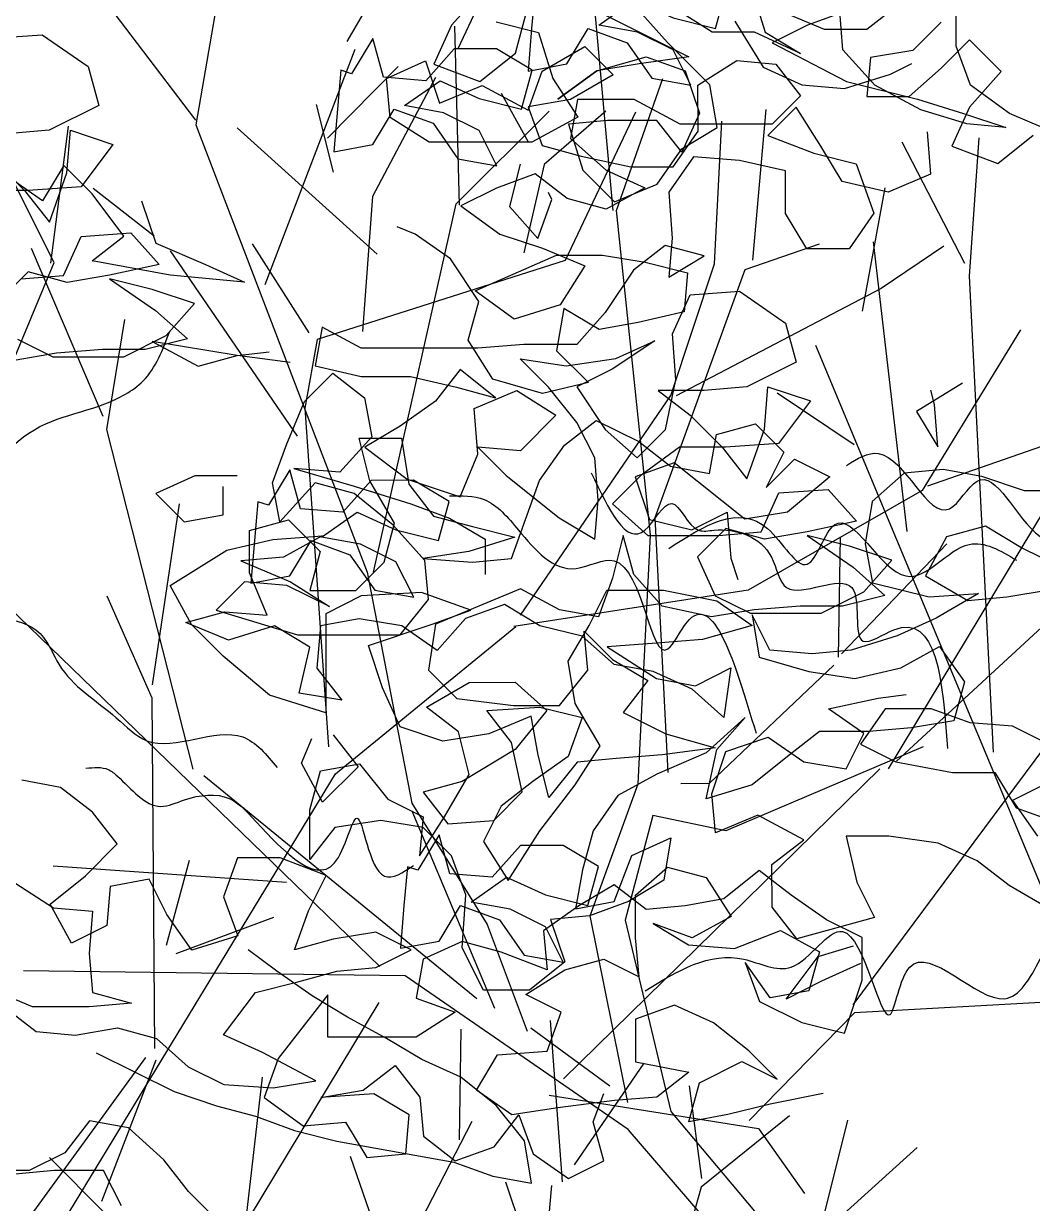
# Model space of a CAD drawing. Header units: metres. Extents: x 37 to 217, y 53 to 242.
# Drawn here: x 45.982 to 48.088, y 64.579 to 67.041 of the extents above; entities that cross this region are included whole.
import ezdxf

# ---------------------------------------------------------------- set-up
doc = ezdxf.new("R2010")
doc.units = ezdxf.units.M
doc.layers.add('DGPRO_Arboles existentes', color=7, linetype='Continuous')

# ---------------------------------------------------------------- blocks, each defined once
blk = doc.blocks.new('Celtis tala VISTA 250 gris')
at = {"color": 252}
for p, q in [((2387.7557, 1081.1001), (2387.9254, 1081.3924)), ((2387.7557, 1081.1001), (2387.9254, 1081.3924)), ((2387.9873, 1081.0853), (2388.0849, 1081.2945)), ((2387.9873, 1081.0853), (2388.0849, 1081.2945)), ((2388.3108, 1080.7471), (2388.2637, 1081.2694)), ((2388.3108, 1080.7471), (2388.2637, 1081.2694)), ((2387.4394, 1080.9355), (2387.2222, 1081.2216)), ((2387.4394, 1080.9355), (2387.2222, 1081.2216)), ((2387.4901, 1081.2171), (2387.4395, 1080.9256)), ((2387.4901, 1081.2171), (2387.4395, 1080.9256)), ((2387.9898, 1080.7579), (2387.9803, 1081.1316)), ((2387.9898, 1080.7579), (2387.9803, 1081.1316)), ((2387.5843, 1080.5927), (2387.7723, 1081.0837)), ((2387.5843, 1080.5927), (2387.7723, 1081.0837)), ((2387.7142, 1080.898), (2387.8619, 1081.048)), ((2387.7142, 1080.898), (2387.8619, 1081.048)), ((2388.3174, 1080.7472), (2388.4145, 1081.0225)), ((2388.3174, 1080.7472), (2388.4145, 1081.0225)), ((2387.9832, 1080.7611), (2388.1769, 1080.9545)), ((2387.9832, 1080.7611), (2388.1769, 1080.9545)), ((2388.6026, 1080.6435), (2388.63, 1080.958)), ((2388.6026, 1080.6435), (2388.63, 1080.958)), ((2393.5098, 1080.9503), (2393.3782, 1080.702)), ((2393.5098, 1080.9503), (2393.3782, 1080.702)), ((2387.4395, 1080.9256), (2387.7973, 1079.9923)), ((2387.4395, 1080.9256), (2387.7973, 1079.9923)), ((2393.7043, 1080.8153), (2393.6479, 1080.917)), ((2393.7043, 1080.8153), (2393.6479, 1080.917)), ((2389.0447, 1080.6368), (2388.9142, 1080.8896)), ((2389.0447, 1080.6368), (2388.9142, 1080.8896)), ((2389.0547, 1080.6097), (2389.0748, 1080.8987)), ((2389.0547, 1080.6097), (2389.0748, 1080.8987)), ((2393.297, 1080.7531), (2393.2613, 1080.8942)), ((2393.297, 1080.7531), (2393.2613, 1080.8942)), ((2393.8654, 1080.88), (2393.7366, 1080.7689)), ((2393.8654, 1080.88), (2393.7366, 1080.7689)), ((2393.9272, 1080.8785), (2393.7805, 1080.5685)), ((2393.9272, 1080.8785), (2393.7805, 1080.5685)), ((2392.7071, 1080.5629), (2392.744, 1080.8486)), ((2392.7071, 1080.5629), (2392.744, 1080.8486)), ((2393.3882, 1080.5817), (2393.0962, 1080.8456)), ((2393.3882, 1080.5817), (2393.0962, 1080.8456)), ((2394.0923, 1080.5619), (2394.1076, 1080.8591)), ((2394.0923, 1080.5619), (2394.1076, 1080.8591)), ((2392.7136, 1080.5645), (2392.5966, 1080.7976)), ((2392.7136, 1080.5645), (2392.5966, 1080.7976)), ((2393.7366, 1080.7689), (2393.6946, 1080.5842)), ((2393.7366, 1080.7689), (2393.6946, 1080.5842)), ((2387.8105, 1079.9924), (2387.9832, 1080.7611)), ((2387.8105, 1079.9924), (2387.9832, 1080.7611)), ((2388.3888, 1080.0697), (2388.3174, 1080.7472)), ((2388.3888, 1080.0697), (2388.3174, 1080.7472)), ((2392.9224, 1080.6191), (2392.7956, 1080.7185)), ((2392.9224, 1080.6191), (2392.7956, 1080.7185)), ((2394.4483, 1080.7204), (2394.4009, 1080.4628)), ((2394.4483, 1080.7204), (2394.4009, 1080.4628)), ((2393.3782, 1080.702), (2393.3573, 1080.4204)), ((2393.3782, 1080.702), (2393.3573, 1080.4204)), ((2387.2464, 1080.3168), (2387.0964, 1080.6679)), ((2387.2464, 1080.3168), (2387.0964, 1080.6679)), ((2388.5863, 1080.6236), (2388.7413, 1080.6777)), ((2388.5863, 1080.6236), (2388.7413, 1080.6777)), ((2388.9243, 1080.077), (2388.854, 1080.682)), ((2388.9243, 1080.077), (2388.854, 1080.682)), ((2388.3984, 1080.1061), (2388.5863, 1080.6236)), ((2388.3984, 1080.1061), (2388.5863, 1080.6236)), ((2389.1049, 1079.6166), (2389.0547, 1080.6097)), ((2389.1049, 1079.6166), (2389.0547, 1080.6097)), ((2393.2463, 1080.4176), (2393.1281, 1080.6031)), ((2393.2463, 1080.4176), (2393.1281, 1080.6031)), ((2394.5714, 1080.5981), (2394.4401, 1080.5102)), ((2394.5714, 1080.5981), (2394.4401, 1080.5102)), ((2392.5758, 1080.2328), (2392.7136, 1080.5645)), ((2392.5758, 1080.2328), (2392.7136, 1080.5645)), ((2393.2216, 1080.2018), (2392.9566, 1080.5885)), ((2393.2216, 1080.2018), (2392.9566, 1080.5885)), ((2393.7805, 1080.5685), (2393.2627, 1080.4033)), ((2393.7805, 1080.5685), (2393.2627, 1080.4033)), ((2394.0014, 1080.2869), (2394.0923, 1080.5619)), ((2394.0014, 1080.2869), (2394.0923, 1080.5619)), ((2387.2539, 1080.2898), (2387.2914, 1080.5193)), ((2387.2539, 1080.2898), (2387.2914, 1080.5193)), ((2394.4401, 1080.5102), (2394.0123, 1080.286)), ((2394.4401, 1080.5102), (2394.0123, 1080.286)), ((2389.426, 1078.804), (2388.7336, 1080.4653)), ((2389.426, 1078.804), (2388.7336, 1080.4653)), ((2394.7315, 1080.4237), (2394.5263, 1080.0885)), ((2394.7315, 1080.4237), (2394.5263, 1080.0885)), ((2393.2627, 1080.4033), (2393.2375, 1080.2604)), ((2393.2627, 1080.4033), (2393.2375, 1080.2604)), ((2388.8139, 1080.2576), (2388.6533, 1080.366)), ((2388.8139, 1080.2576), (2388.6533, 1080.366)), ((2394.9308, 1080.2967), (2394.455, 1079.5075)), ((2394.9308, 1080.2967), (2394.455, 1079.5075)), ((2387.4338, 1079.5807), (2387.2539, 1080.2898)), ((2387.4338, 1079.5807), (2387.2539, 1080.2898)), ((2393.6873, 1079.8279), (2394.0014, 1080.2869)), ((2393.6873, 1079.8279), (2394.0014, 1080.2869)), ((2393.2375, 1080.2604), (2393.2869, 1079.553)), ((2393.2375, 1080.2604), (2393.2869, 1079.553)), ((2394.5375, 1080.0982), (2394.7916, 1080.1864)), ((2394.5375, 1080.0982), (2394.7916, 1080.1864)), ((2388.4257, 1079.5738), (2388.3984, 1080.1061)), ((2388.4257, 1079.5738), (2388.3984, 1080.1061)), ((2394.5263, 1080.0885), (2394.1627, 1079.8805)), ((2394.5263, 1080.0885), (2394.1627, 1079.8805)), ((2388.363, 1079.5502), (2388.3888, 1080.0697)), ((2388.363, 1079.5502), (2388.3888, 1080.0697)), ((2388.7811, 1079.8147), (2388.7857, 1080.0661)), ((2388.7811, 1079.8147), (2388.7857, 1080.0661)), ((2388.7876, 1079.8214), (2389.0075, 1080.0513)), ((2388.7876, 1079.8214), (2389.0075, 1080.0513)), ((2392.919, 1079.6829), (2392.9753, 1080.0606)), ((2392.919, 1079.6829), (2392.9753, 1080.0606)), ((2387.8238, 1079.1688), (2386.9239, 1080.0399)), ((2387.8238, 1079.1688), (2386.9239, 1080.0399)), ((2387.7973, 1079.9923), (2387.8903, 1079.5101)), ((2387.7973, 1079.9923), (2387.8903, 1079.5101)), ((2394.1627, 1079.8805), (2393.6736, 1079.8044)), ((2394.1627, 1079.8805), (2393.6736, 1079.8044)), ((2392.9186, 1079.6549), (2392.8242, 1079.8676)), ((2392.9186, 1079.6549), (2392.8242, 1079.8676)), ((2394.8119, 1079.8367), (2394.4722, 1079.5236)), ((2394.8119, 1079.8367), (2394.4722, 1079.5236)), ((2393.301, 1079.4966), (2393.6779, 1079.8045)), ((2393.301, 1079.4966), (2393.6779, 1079.8045)), ((2388.5119, 1079.5513), (2388.7713, 1079.7981)), ((2388.5119, 1079.5513), (2388.7713, 1079.7981)), ((2392.9237, 1078.9234), (2392.9186, 1079.6549)), ((2392.9237, 1078.9234), (2392.9186, 1079.6549)), ((2388.9578, 1079.6275), (2388.5457, 1079.4524)), ((2388.9578, 1079.6275), (2388.5457, 1079.4524)), ((2394.3819, 1079.0148), (2394.8046, 1079.5824)), ((2394.3819, 1079.0148), (2394.8046, 1079.5824)), ((2388.0263, 1079.1013), (2387.4563, 1079.5672)), ((2388.0263, 1079.1013), (2387.4563, 1079.5672)), ((2388.2626, 1079.2749), (2388.363, 1079.5502)), ((2388.2626, 1079.2749), (2388.363, 1079.5502)), ((2388.4523, 1079.5509), (2388.5119, 1079.5513)), ((2388.4523, 1079.5509), (2388.5119, 1079.5513)), ((2387.8903, 1079.5101), (2388.0478, 1079.2567)), ((2387.8903, 1079.5101), (2388.0478, 1079.2567)), ((2393.7774, 1078.8604), (2394.4376, 1079.5076)), ((2393.7774, 1078.8604), (2394.4376, 1079.5076)), ((2388.0638, 1079.081), (2387.8913, 1079.493)), ((2388.0638, 1079.081), (2387.8913, 1079.493)), ((2388.3933, 1079.4843), (2388.3355, 1079.2655)), ((2388.3933, 1079.4843), (2388.3355, 1079.2655)), ((2388.5457, 1079.4524), (2388.3933, 1079.4843)), ((2388.5457, 1079.4524), (2388.3933, 1079.4843)), ((2392.6506, 1078.4263), (2393.301, 1079.4966)), ((2392.6506, 1078.4263), (2393.301, 1079.4966)), ((2387.6288, 1079.3444), (2387.1414, 1079.3782)), ((2387.6288, 1079.3444), (2387.1414, 1079.3782)), ((2392.9484, 1079.1389), (2392.9966, 1079.317)), ((2392.9484, 1079.1389), (2392.9966, 1079.317)), ((2388.3417, 1078.8852), (2388.2626, 1079.2749)), ((2388.3417, 1078.8852), (2388.2626, 1079.2749)), ((2388.3355, 1079.2655), (2388.4312, 1078.866)), ((2388.3355, 1079.2655), (2388.4312, 1078.866)), ((2388.0478, 1079.2567), (2388.1313, 1079.0338)), ((2388.0478, 1079.2567), (2388.1313, 1079.0338)), ((2392.9685, 1079.1218), (2393.1726, 1079.1975)), ((2392.9685, 1079.1218), (2393.1726, 1079.1975)), ((2387.8766, 1079.1495), (2387.0794, 1079.1599)), ((2387.8766, 1079.1495), (2387.0794, 1079.1599)), ((2388.3422, 1078.8289), (2387.8766, 1079.1495)), ((2388.3422, 1078.8289), (2387.8766, 1079.1495)), ((2388.3038, 1078.919), (2388.1388, 1079.0405)), ((2388.3038, 1078.919), (2388.1388, 1079.0405)), ((2393.1214, 1078.5705), (2393.3921, 1079.0195)), ((2393.1214, 1078.5705), (2393.3921, 1079.0195)), ((2394.8585, 1079.0243), (2394.3847, 1078.9982)), ((2394.8585, 1079.0243), (2394.3847, 1078.9982)), ((2394.3847, 1078.9982), (2394.1645, 1078.7731)), ((2394.3847, 1078.9982), (2394.1645, 1078.7731)), ((2393.5602, 1078.7331), (2393.5638, 1078.9639)), ((2393.5602, 1078.7331), (2393.5638, 1078.9639)), ((2393.7749, 1078.645), (2393.7502, 1078.9822)), ((2393.7749, 1078.645), (2393.7502, 1078.9822)), ((2392.4718, 1078.3097), (2392.9054, 1078.9047)), ((2392.4718, 1078.3097), (2392.9054, 1078.9047)), ((2392.8136, 1078.605), (2392.9265, 1078.8997)), ((2392.8136, 1078.605), (2392.9265, 1078.8997)), ((2393.7999, 1078.6806), (2393.9457, 1078.8926)), ((2393.7999, 1078.6806), (2393.9457, 1078.8926)), ((2388.4312, 1078.866), (2388.8184, 1078.4059)), ((2388.4312, 1078.866), (2388.8184, 1078.4059)), ((2393.1154, 1078.5734), (2393.1485, 1078.8634)), ((2393.1154, 1078.5734), (2393.1485, 1078.8634)), ((2394.0663, 1078.6519), (2394.0405, 1078.8456)), ((2394.0663, 1078.6519), (2394.0405, 1078.8456)), ((2388.7527, 1078.3525), (2388.3422, 1078.8289)), ((2388.7527, 1078.3525), (2388.3422, 1078.8289)), ((2393.747, 1078.826), (2394.1845, 1078.7567)), ((2393.747, 1078.826), (2394.1845, 1078.7567)), ((2393.4146, 1078.4397), (2393.5867, 1078.7716)), ((2393.4146, 1078.4397), (2393.5867, 1078.7716)), ((2394.2493, 1078.7826), (2394.0649, 1078.6341)), ((2394.2493, 1078.7826), (2394.0649, 1078.6341)), ((2394.3078, 1078.521), (2394.3706, 1078.7741)), ((2394.3078, 1078.521), (2394.3706, 1078.7741)), ((2394.1845, 1078.7567), (2394.2804, 1078.6206)), ((2394.1845, 1078.7567), (2394.2804, 1078.6206)), ((2392.8196, 1078.5798), (2392.7038, 1078.6963)), ((2392.8196, 1078.5798), (2392.7038, 1078.6963)), ((2393.422, 1078.4398), (2393.3325, 1078.6983)), ((2393.422, 1078.4398), (2393.3325, 1078.6983)), ((2394.3019, 1078.5239), (2394.5158, 1078.7169)), ((2394.3019, 1078.5239), (2394.5158, 1078.7169)), ((2393.7238, 1078.4452), (2393.6566, 1078.6447)), ((2393.7238, 1078.4452), (2393.6566, 1078.6447)), ((2393.7071, 1078.1138), (2393.7528, 1078.6376)), ((2393.7071, 1078.1138), (2393.7528, 1078.6376)), ((2394.0649, 1078.6341), (2393.9829, 1078.3499)), ((2394.0649, 1078.6341), (2393.9829, 1078.3499))]:
    blk.add_line(p, q, dxfattribs=at)
for points in [[(2388.6629, 1081.1622), (2388.7516, 1081.1253), (2388.8402, 1081.1254), (2388.9067, 1081.1772)], [(2388.9953, 1081.1403), (2388.9363, 1081.0811), (2388.8477, 1081.0663), (2388.8403, 1080.985), (2388.929, 1080.9851), (2388.9954, 1081.0443), (2389.0545, 1081.1034), (2389.121, 1081.037), (2389.0546, 1080.963), (2389.0177, 1080.8817), (2389.1138, 1080.8449), (2389.1876, 1080.9041)], [(2388.6629, 1081.1622), (2388.7516, 1081.1253), (2388.8402, 1081.1254), (2388.9067, 1081.1772)], [(2388.9953, 1081.1403), (2388.9363, 1081.0811), (2388.8477, 1081.0663), (2388.8403, 1080.985), (2388.929, 1080.9851), (2388.9954, 1081.0443), (2389.0545, 1081.1034), (2389.121, 1081.037), (2389.0546, 1080.963), (2389.0177, 1080.8817), (2389.1138, 1080.8449), (2389.1876, 1080.9041)], [(2388.0399, 1081.2082), (2387.9735, 1081.1342), (2387.9367, 1081.0529), (2388.0327, 1081.0161), (2388.1066, 1081.0752), (2388.1286, 1081.1565)], [(2388.2764, 1081.164), (2388.4686, 1081.0682), (2388.3652, 1081.0533), (2388.2765, 1081.0385), (2388.1953, 1080.9793), (2388.2765, 1081.0385), (2388.3799, 1081.0681), (2388.4612, 1081.0386), (2388.4908, 1080.95), (2388.454, 1080.8687), (2388.4022, 1080.9351), (2388.2988, 1080.935), (2388.2175, 1080.9276), (2388.2472, 1080.8316), (2388.3137, 1080.7651), (2388.4023, 1080.8022), (2388.454, 1080.8761), (2388.5278, 1080.9205), (2388.5129, 1081.0091), (2388.4242, 1081.0977), (2388.3651, 1081.1641)], [(2388.5645, 1081.1421), (2388.6237, 1081.0462), (2388.705, 1081.0093), (2388.7937, 1081.002), (2388.8897, 1081.0316), (2388.934, 1081.0538)], [(2388.0399, 1081.2082), (2387.9735, 1081.1342), (2387.9367, 1081.0529), (2388.0327, 1081.0161), (2388.1066, 1081.0752), (2388.1286, 1081.1565)], [(2388.2764, 1081.164), (2388.4686, 1081.0682), (2388.3652, 1081.0533), (2388.2765, 1081.0385), (2388.1953, 1080.9793), (2388.2765, 1081.0385), (2388.3799, 1081.0681), (2388.4612, 1081.0386), (2388.4908, 1080.95), (2388.454, 1080.8687), (2388.4022, 1080.9351), (2388.2988, 1080.935), (2388.2175, 1080.9276), (2388.2472, 1080.8316), (2388.3137, 1080.7651), (2388.4023, 1080.8022), (2388.454, 1080.8761), (2388.5278, 1080.9205), (2388.5129, 1081.0091), (2388.4242, 1081.0977), (2388.3651, 1081.1641)], [(2388.5645, 1081.1421), (2388.6237, 1081.0462), (2388.705, 1081.0093), (2388.7937, 1081.002), (2388.8897, 1081.0316), (2388.934, 1081.0538)], [(2387.0151, 1081.1066), (2387.1186, 1081.114), (2387.2147, 1081.0476), (2387.2369, 1080.9664), (2387.1335, 1080.9146), (2387.0449, 1080.9071)], [(2387.0154, 1080.8554), (2387.0819, 1080.7889), (2387.1337, 1080.7225), (2387.1705, 1080.826), (2387.1778, 1080.9146), (2387.2665, 1080.8852), (2387.2001, 1080.7964), (2387.0893, 1080.789), (2386.9933, 1080.7889)], [(2387.0747, 1080.6042), (2387.1633, 1080.6117), (2387.2002, 1080.693), (2387.3036, 1080.7005), (2387.3628, 1080.6341), (2387.2594, 1080.6118), (2387.1707, 1080.5969), (2387.0895, 1080.619), (2387.0304, 1080.5599)], [(2387.0674, 1080.4786), (2387.1413, 1080.4418), (2387.2891, 1080.4419), (2387.3777, 1080.4863), (2387.4367, 1080.5529), (2387.3481, 1080.5823), (2387.2594, 1080.6044), (2387.3555, 1080.538), (2387.422, 1080.479), (2387.3334, 1080.4567), (2387.2447, 1080.4566), (2387.1487, 1080.4492), (2387.0601, 1080.4343)], [(2387.0151, 1081.1066), (2387.1186, 1081.114), (2387.2147, 1081.0476), (2387.2369, 1080.9664), (2387.1335, 1080.9146), (2387.0449, 1080.9071)], [(2387.0154, 1080.8554), (2387.0819, 1080.7889), (2387.1337, 1080.7225), (2387.1705, 1080.826), (2387.1778, 1080.9146), (2387.2665, 1080.8852), (2387.2001, 1080.7964), (2387.0893, 1080.789), (2386.9933, 1080.7889)], [(2387.0747, 1080.6042), (2387.1633, 1080.6117), (2387.2002, 1080.693), (2387.3036, 1080.7005), (2387.3628, 1080.6341), (2387.2594, 1080.6118), (2387.1707, 1080.5969), (2387.0895, 1080.619), (2387.0304, 1080.5599)], [(2387.0674, 1080.4786), (2387.1413, 1080.4418), (2387.2891, 1080.4419), (2387.3777, 1080.4863), (2387.4367, 1080.5529), (2387.3481, 1080.5823), (2387.2594, 1080.6044), (2387.3555, 1080.538), (2387.422, 1080.479), (2387.3334, 1080.4567), (2387.2447, 1080.4566), (2387.1487, 1080.4492), (2387.0601, 1080.4343)], [(2388.1476, 1081.208), (2388.1403, 1081.1268), (2388.133, 1081.0381), (2388.2142, 1081.053), (2388.2585, 1081.1269), (2388.3398, 1081.0974), (2388.3915, 1081.0236), (2388.4728, 1081.0089), (2388.4358, 1081.0827), (2388.3619, 1081.1196), (2388.2806, 1081.1343), (2388.3545, 1081.1861), (2388.4358, 1081.1492), (2388.5244, 1081.1271), (2388.5465, 1081.2084), (2388.4726, 1081.2527), (2388.3839, 1081.2526), (2388.3249, 1081.186), (2388.2362, 1081.1933), (2388.214, 1081.2746), (2388.1697, 1081.2007), (2388.1476, 1081.208)], [(2388.1476, 1081.208), (2388.1403, 1081.1268), (2388.133, 1081.0381), (2388.2142, 1081.053), (2388.2585, 1081.1269), (2388.3398, 1081.0974), (2388.3915, 1081.0236), (2388.4728, 1081.0089), (2388.4358, 1081.0827), (2388.3619, 1081.1196), (2388.2806, 1081.1343), (2388.3545, 1081.1861), (2388.4358, 1081.1492), (2388.5244, 1081.1271), (2388.5465, 1081.2084), (2388.4726, 1081.2527), (2388.3839, 1081.2526), (2388.3249, 1081.186), (2388.2362, 1081.1933), (2388.214, 1081.2746), (2388.1697, 1081.2007), (2388.1476, 1081.208)], [(2392.8965, 1080.6932), (2392.9261, 1080.6046), (2393.0296, 1080.5604), (2393.1109, 1080.5235), (2392.9558, 1080.5381), (2392.7932, 1080.5675), (2392.8596, 1080.6193), (2392.7931, 1080.7079), (2392.7339, 1080.7669), (2392.6896, 1080.693), (2392.6157, 1080.7447)], [(2392.8965, 1080.6932), (2392.9261, 1080.6046), (2393.0296, 1080.5604), (2393.1109, 1080.5235), (2392.9558, 1080.5381), (2392.7932, 1080.5675), (2392.8596, 1080.6193), (2392.7931, 1080.7079), (2392.7339, 1080.7669), (2392.6896, 1080.693), (2392.6157, 1080.7447)], [(2395.0555, 1080.6692), (2395.1147, 1080.5806), (2395.1812, 1080.5216), (2395.1, 1080.5141), (2394.9226, 1080.5583), (2395.0112, 1080.5805), (2395.0333, 1080.6692), (2394.9668, 1080.7504), (2394.8928, 1080.7873), (2394.8116, 1080.765), (2394.7747, 1080.6911), (2394.8853, 1080.9129), (2394.9224, 1080.8316), (2394.8115, 1080.8315), (2394.7081, 1080.8757), (2394.6267, 1080.9348), (2394.5971, 1081.016), (2394.597, 1081.1047)], [(2394.3902, 1081.0971), (2394.2868, 1081.0601), (2394.213, 1081.0231), (2394.3682, 1080.9419), (2394.516, 1080.9051), (2394.612, 1080.8757), (2394.7007, 1080.8462), (2394.6194, 1080.8535), (2394.5234, 1080.883), (2394.4273, 1080.9346), (2394.3607, 1081.0084), (2394.3533, 1081.0971)], [(2394.1685, 1081.1412), (2394.1982, 1081.0452), (2394.2721, 1081.0009), (2394.176, 1081.0452), (2394.0873, 1081.0451), (2394.006, 1081.0967)], [(2393.6367, 1081.0669), (2393.7253, 1081.0448), (2393.755, 1080.9488), (2393.8068, 1080.8675), (2393.7108, 1080.8157), (2393.4965, 1080.8155), (2393.4152, 1080.8672), (2393.4078, 1080.9484), (2393.489, 1080.9855), (2393.5186, 1080.8968), (2393.6072, 1080.9338), (2393.7033, 1080.8822), (2393.7328, 1080.9635), (2393.8214, 1081.0153), (2393.8806, 1080.9563), (2393.792, 1080.9045), (2393.7033, 1080.8896), (2393.7329, 1080.8084), (2393.8142, 1080.7863), (2393.9177, 1080.7642), (2394.0063, 1080.7643), (2394.058, 1080.8382), (2394.0579, 1080.9343), (2394.1391, 1080.986), (2394.2204, 1080.9787), (2394.2722, 1080.9123), (2394.2131, 1080.8531), (2394.021, 1080.853), (2393.9249, 1080.9046), (2393.8067, 1080.9045), (2393.792, 1080.8232), (2393.866, 1080.7568), (2393.9473, 1080.7199), (2393.866, 1080.6755), (2393.7848, 1080.6976), (2393.7182, 1080.7493), (2393.637, 1080.7196), (2393.5631, 1080.6826), (2393.6445, 1080.6236), (2393.7331, 1080.5941), (2393.8218, 1080.5573), (2393.7702, 1080.476), (2393.6742, 1080.4463), (2393.5929, 1080.5053), (2393.7627, 1080.5794), (2393.8587, 1080.5795), (2393.9474, 1080.5648), (2394.0361, 1080.5427), (2394.0288, 1080.4614), (2393.9328, 1080.4392), (2393.8515, 1080.4243), (2393.7776, 1080.4686), (2393.7629, 1080.3799), (2393.8294, 1080.3135), (2393.7334, 1080.2912), (2393.63, 1080.3207), (2393.5782, 1080.4019), (2393.6003, 1080.4832), (2393.5411, 1080.5718), (2393.4672, 1080.6234), (2393.4302, 1080.6388)], [(2395.0555, 1080.6692), (2395.1147, 1080.5806), (2395.1812, 1080.5216), (2395.1, 1080.5141), (2394.9226, 1080.5583), (2395.0112, 1080.5805), (2395.0333, 1080.6692), (2394.9668, 1080.7504), (2394.8928, 1080.7873), (2394.8116, 1080.765), (2394.7747, 1080.6911), (2394.8853, 1080.9129), (2394.9224, 1080.8316), (2394.8115, 1080.8315), (2394.7081, 1080.8757), (2394.6267, 1080.9348), (2394.5971, 1081.016), (2394.597, 1081.1047)], [(2394.3902, 1081.0971), (2394.2868, 1081.0601), (2394.213, 1081.0231), (2394.3682, 1080.9419), (2394.516, 1080.9051), (2394.612, 1080.8757), (2394.7007, 1080.8462), (2394.6194, 1080.8535), (2394.5234, 1080.883), (2394.4273, 1080.9346), (2394.3607, 1081.0084), (2394.3533, 1081.0971)], [(2394.1685, 1081.1412), (2394.1982, 1081.0452), (2394.2721, 1081.0009), (2394.176, 1081.0452), (2394.0873, 1081.0451), (2394.006, 1081.0967)], [(2393.6367, 1081.0669), (2393.7253, 1081.0448), (2393.755, 1080.9488), (2393.8068, 1080.8675), (2393.7108, 1080.8157), (2393.4965, 1080.8155), (2393.4152, 1080.8672), (2393.4078, 1080.9484), (2393.489, 1080.9855), (2393.5186, 1080.8968), (2393.6072, 1080.9338), (2393.7033, 1080.8822), (2393.7328, 1080.9635), (2393.8214, 1081.0153), (2393.8806, 1080.9563), (2393.792, 1080.9045), (2393.7033, 1080.8896), (2393.7329, 1080.8084), (2393.8142, 1080.7863), (2393.9177, 1080.7642), (2394.0063, 1080.7643), (2394.058, 1080.8382), (2394.0579, 1080.9343), (2394.1391, 1080.986), (2394.2204, 1080.9787), (2394.2722, 1080.9123), (2394.2131, 1080.8531), (2394.021, 1080.853), (2393.9249, 1080.9046), (2393.8067, 1080.9045), (2393.792, 1080.8232), (2393.866, 1080.7568), (2393.9473, 1080.7199), (2393.866, 1080.6755), (2393.7848, 1080.6976), (2393.7182, 1080.7493), (2393.637, 1080.7196), (2393.5631, 1080.6826), (2393.6445, 1080.6236), (2393.7331, 1080.5941), (2393.8218, 1080.5573), (2393.7702, 1080.476), (2393.6742, 1080.4463), (2393.5929, 1080.5053), (2393.7627, 1080.5794), (2393.8587, 1080.5795), (2393.9474, 1080.5648), (2394.0361, 1080.5427), (2394.0288, 1080.4614), (2393.9328, 1080.4392), (2393.8515, 1080.4243), (2393.7776, 1080.4686), (2393.7629, 1080.3799), (2393.8294, 1080.3135), (2393.7334, 1080.2912), (2393.63, 1080.3207), (2393.5782, 1080.4019), (2393.6003, 1080.4832), (2393.5411, 1080.5718), (2393.4672, 1080.6234), (2393.4302, 1080.6388)], [(2393.3126, 1080.9656), (2393.3053, 1080.8843), (2393.298, 1080.7956), (2393.3792, 1080.8105), (2393.4235, 1080.8844), (2393.5048, 1080.8549), (2393.5565, 1080.7811), (2393.6378, 1080.7664), (2393.6008, 1080.8402), (2393.5269, 1080.8771), (2393.4456, 1080.8918), (2393.5195, 1080.9436), (2393.6008, 1080.9067), (2393.6894, 1080.8847), (2393.7115, 1080.9659), (2393.6376, 1081.0102), (2393.5489, 1081.0101), (2393.4899, 1080.9436), (2393.4012, 1080.9509), (2393.379, 1081.0321), (2393.3347, 1080.9582), (2393.3126, 1080.9656)], [(2393.3126, 1080.9656), (2393.3053, 1080.8843), (2393.298, 1080.7956), (2393.3792, 1080.8105), (2393.4235, 1080.8844), (2393.5048, 1080.8549), (2393.5565, 1080.7811), (2393.6378, 1080.7664), (2393.6008, 1080.8402), (2393.5269, 1080.8771), (2393.4456, 1080.8918), (2393.5195, 1080.9436), (2393.6008, 1080.9067), (2393.6894, 1080.8847), (2393.7115, 1080.9659), (2393.6376, 1081.0102), (2393.5489, 1081.0101), (2393.4899, 1080.9436), (2393.4012, 1080.9509), (2393.379, 1081.0321), (2393.3347, 1080.9582), (2393.3126, 1080.9656)], [(2388.966, 1080.9112), (2388.9735, 1080.8226), (2388.8849, 1080.7856), (2388.7888, 1080.8077), (2388.7444, 1080.8815), (2388.6926, 1080.9627), (2388.6336, 1080.9036), (2388.7296, 1080.8667), (2388.8183, 1080.8446), (2388.8553, 1080.7412), (2388.8037, 1080.6673), (2388.715, 1080.6672), (2388.6707, 1080.7411), (2388.6706, 1080.8297), (2388.5745, 1080.8518), (2388.4785, 1080.8591), (2388.4268, 1080.7852), (2388.4343, 1080.6891), (2388.427, 1080.6079), (2388.5008, 1080.6522), (2388.4195, 1080.6743), (2388.3531, 1080.6226), (2388.2941, 1080.5339), (2388.235, 1080.4673), (2388.1242, 1080.4672), (2388.0282, 1080.4597), (2387.7844, 1080.4595), (2387.7031, 1080.5038), (2387.6884, 1080.4225), (2387.7844, 1080.4004), (2387.8879, 1080.4005), (2387.9839, 1080.3784), (2388.0652, 1080.3563), (2387.9913, 1080.4154), (2387.9396, 1080.3488), (2387.8658, 1080.2971), (2387.792, 1080.2527), (2387.8807, 1080.1862), (2387.9915, 1080.1494), (2388.0284, 1080.2381), (2388.0209, 1080.3341), (2388.1095, 1080.3712), (2388.1908, 1080.3195), (2388.117, 1080.2456), (2388.0284, 1080.2529), (2388.0875, 1080.1938), (2388.1984, 1080.1053), (2388.2723, 1080.061), (2388.2796, 1080.1423), (2388.2722, 1080.2309), (2388.2352, 1080.3048), (2388.176, 1080.3786), (2388.1168, 1080.4376), (2388.2129, 1080.423), (2388.3163, 1080.4378), (2388.3975, 1080.4748), (2388.3089, 1080.4157), (2388.2351, 1080.3787), (2388.2943, 1080.2901), (2388.3608, 1080.231), (2388.4199, 1080.2902), (2388.4419, 1080.3936), (2388.4345, 1080.4897), (2388.4713, 1080.571), (2388.5748, 1080.5784), (2388.6709, 1080.512), (2388.6931, 1080.4308), (2388.5897, 1080.379), (2388.5011, 1080.3715), (2388.405, 1080.3714), (2388.4716, 1080.3198), (2388.5381, 1080.2533), (2388.5899, 1080.1869), (2388.6267, 1080.2904), (2388.634, 1080.379), (2388.7227, 1080.3496), (2388.6563, 1080.2608), (2388.5455, 1080.2533), (2388.4495, 1080.2533), (2388.3683, 1080.1941), (2388.3092, 1080.1349), (2388.3831, 1080.0685), (2388.5309, 1080.0686), (2388.6195, 1080.0761), (2388.6564, 1080.1574), (2388.7598, 1080.1649), (2388.819, 1080.0985), (2388.7156, 1080.0762), (2388.6269, 1080.0613), (2388.5457, 1080.0834), (2388.4866, 1080.0243), (2388.5236, 1079.943), (2388.5975, 1079.9062), (2388.7453, 1079.9063), (2388.8339, 1079.9507), (2388.8929, 1080.0173), (2388.8043, 1080.0467), (2388.7156, 1080.0688), (2388.8117, 1080.0024), (2388.8782, 1079.9434), (2388.7896, 1079.9211), (2388.701, 1079.921), (2388.6049, 1079.9136), (2388.5163, 1079.8987), (2388.4128, 1079.9208), (2388.3537, 1079.9872), (2388.3314, 1080.0685), (2388.3093, 1079.9798), (2388.2799, 1079.8985), (2388.1986, 1079.9132), (2388.1173, 1079.9574), (2387.94, 1079.8834), (2387.9254, 1079.7873), (2387.9845, 1079.7283), (2388.1027, 1079.7136), (2388.1988, 1079.7137), (2388.2578, 1079.7877), (2388.2503, 1079.8689), (2388.3095, 1079.8099), (2388.3834, 1079.7656), (2388.3318, 1079.6991), (2388.4205, 1079.6548), (2388.5239, 1079.6254), (2388.4131, 1079.6105), (2388.3171, 1079.603), (2388.2358, 1079.5956), (2388.1768, 1079.5216), (2388.1545, 1079.6103), (2388.1397, 1079.6915), (2388.0511, 1079.6545), (2387.955, 1079.6396), (2387.8664, 1079.6691), (2387.8293, 1079.7503), (2387.7997, 1079.8389), (2387.9327, 1079.8834), (2388.0139, 1079.913), (2387.9104, 1079.9499), (2387.7848, 1079.9424), (2387.711, 1079.9054), (2387.7112, 1079.6985), (2387.593, 1079.7353), (2387.4968, 1079.8165), (2387.4303, 1079.8829), (2387.3859, 1079.9642), (2387.504, 1080.0381), (2387.6, 1080.0604), (2387.7035, 1080.0679), (2387.6222, 1080.0235), (2387.5336, 1080.016), (2387.6371, 1079.9718), (2387.7184, 1079.9201), (2387.6297, 1079.9644), (2387.541, 1079.9717), (2387.482, 1079.9125), (2387.6519, 1079.861), (2387.8662, 1079.8612), (2387.9252, 1079.9351), (2387.9178, 1080.0164), (2387.8512, 1080.0902), (2387.7699, 1080.1566), (2387.6886, 1080.1787), (2387.6148, 1080.0974), (2387.5999, 1080.1786), (2387.6294, 1080.2599), (2387.6663, 1080.3486), (2387.7253, 1080.4077), (2387.7919, 1080.3561), (2387.8067, 1080.2748), (2387.7403, 1080.2009), (2387.6442, 1080.2082), (2387.7699, 1080.1714), (2387.8881, 1080.1345), (2387.9694, 1080.1051), (2388.0433, 1080.0608), (2388.0434, 1079.9869)], [(2388.966, 1080.9112), (2388.9735, 1080.8226), (2388.8849, 1080.7856), (2388.7888, 1080.8077), (2388.7444, 1080.8815), (2388.6926, 1080.9627), (2388.6336, 1080.9036), (2388.7296, 1080.8667), (2388.8183, 1080.8446), (2388.8553, 1080.7412), (2388.8037, 1080.6673), (2388.715, 1080.6672), (2388.6707, 1080.7411), (2388.6706, 1080.8297), (2388.5745, 1080.8518), (2388.4785, 1080.8591), (2388.4268, 1080.7852), (2388.4343, 1080.6891), (2388.427, 1080.6079), (2388.5008, 1080.6522), (2388.4195, 1080.6743), (2388.3531, 1080.6226), (2388.2941, 1080.5339), (2388.235, 1080.4673), (2388.1242, 1080.4672), (2388.0282, 1080.4597), (2387.7844, 1080.4595), (2387.7031, 1080.5038), (2387.6884, 1080.4225), (2387.7844, 1080.4004), (2387.8879, 1080.4005), (2387.9839, 1080.3784), (2388.0652, 1080.3563), (2387.9913, 1080.4154), (2387.9396, 1080.3488), (2387.8658, 1080.2971), (2387.792, 1080.2527), (2387.8807, 1080.1862), (2387.9915, 1080.1494), (2388.0284, 1080.2381), (2388.0209, 1080.3341), (2388.1095, 1080.3712), (2388.1908, 1080.3195), (2388.117, 1080.2456), (2388.0284, 1080.2529), (2388.0875, 1080.1938), (2388.1984, 1080.1053), (2388.2723, 1080.061), (2388.2796, 1080.1423), (2388.2722, 1080.2309), (2388.2352, 1080.3048), (2388.176, 1080.3786), (2388.1168, 1080.4376), (2388.2129, 1080.423), (2388.3163, 1080.4378), (2388.3975, 1080.4748), (2388.3089, 1080.4157), (2388.2351, 1080.3787), (2388.2943, 1080.2901), (2388.3608, 1080.231), (2388.4199, 1080.2902), (2388.4419, 1080.3936), (2388.4345, 1080.4897), (2388.4713, 1080.571), (2388.5748, 1080.5784), (2388.6709, 1080.512), (2388.6931, 1080.4308), (2388.5897, 1080.379), (2388.5011, 1080.3715), (2388.405, 1080.3714), (2388.4716, 1080.3198), (2388.5381, 1080.2533), (2388.5899, 1080.1869), (2388.6267, 1080.2904), (2388.634, 1080.379), (2388.7227, 1080.3496), (2388.6563, 1080.2608), (2388.5455, 1080.2533), (2388.4495, 1080.2533), (2388.3683, 1080.1941), (2388.3092, 1080.1349), (2388.3831, 1080.0685), (2388.5309, 1080.0686), (2388.6195, 1080.0761), (2388.6564, 1080.1574), (2388.7598, 1080.1649), (2388.819, 1080.0985), (2388.7156, 1080.0762), (2388.6269, 1080.0613), (2388.5457, 1080.0834), (2388.4866, 1080.0243), (2388.5236, 1079.943), (2388.5975, 1079.9062), (2388.7453, 1079.9063), (2388.8339, 1079.9507), (2388.8929, 1080.0173), (2388.8043, 1080.0467), (2388.7156, 1080.0688), (2388.8117, 1080.0024), (2388.8782, 1079.9434), (2388.7896, 1079.9211), (2388.701, 1079.921), (2388.6049, 1079.9136), (2388.5163, 1079.8987), (2388.4128, 1079.9208), (2388.3537, 1079.9872), (2388.3314, 1080.0685), (2388.3093, 1079.9798), (2388.2799, 1079.8985), (2388.1986, 1079.9132), (2388.1173, 1079.9574), (2387.94, 1079.8834), (2387.9254, 1079.7873), (2387.9845, 1079.7283), (2388.1027, 1079.7136), (2388.1988, 1079.7137), (2388.2578, 1079.7877), (2388.2503, 1079.8689), (2388.3095, 1079.8099), (2388.3834, 1079.7656), (2388.3318, 1079.6991), (2388.4205, 1079.6548), (2388.5239, 1079.6254), (2388.4131, 1079.6105), (2388.3171, 1079.603), (2388.2358, 1079.5956), (2388.1768, 1079.5216), (2388.1545, 1079.6103), (2388.1397, 1079.6915), (2388.0511, 1079.6545), (2387.955, 1079.6396), (2387.8664, 1079.6691), (2387.8293, 1079.7503), (2387.7997, 1079.8389), (2387.9327, 1079.8834), (2388.0139, 1079.913), (2387.9104, 1079.9499), (2387.7848, 1079.9424), (2387.711, 1079.9054), (2387.7112, 1079.6985), (2387.593, 1079.7353), (2387.4968, 1079.8165), (2387.4303, 1079.8829), (2387.3859, 1079.9642), (2387.504, 1080.0381), (2387.6, 1080.0604), (2387.7035, 1080.0679), (2387.6222, 1080.0235), (2387.5336, 1080.016), (2387.6371, 1079.9718), (2387.7184, 1079.9201), (2387.6297, 1079.9644), (2387.541, 1079.9717), (2387.482, 1079.9125), (2387.6519, 1079.861), (2387.8662, 1079.8612), (2387.9252, 1079.9351), (2387.9178, 1080.0164), (2387.8512, 1080.0902), (2387.7699, 1080.1566), (2387.6886, 1080.1787), (2387.6148, 1080.0974), (2387.5999, 1080.1786), (2387.6294, 1080.2599), (2387.6663, 1080.3486), (2387.7253, 1080.4077), (2387.7919, 1080.3561), (2387.8067, 1080.2748), (2387.7403, 1080.2009), (2387.6442, 1080.2082), (2387.7699, 1080.1714), (2387.8881, 1080.1345), (2387.9694, 1080.1051), (2388.0433, 1080.0608), (2388.0434, 1079.9869)], [(2388.1165, 1080.844), (2388.0944, 1080.7553), (2388.1536, 1080.6889), (2388.183, 1080.7702), (2388.1756, 1080.7849)], [(2388.1165, 1080.844), (2388.0944, 1080.7553), (2388.1536, 1080.6889), (2388.183, 1080.7702), (2388.1756, 1080.7849)], [(2387.6366, 1080.4298), (2387.5258, 1080.4445), (2387.3485, 1080.4739), (2387.4446, 1080.4223), (2387.5258, 1080.4445), (2387.5923, 1080.4519)], [(2387.6366, 1080.4298), (2387.5258, 1080.4445), (2387.3485, 1080.4739), (2387.4446, 1080.4223), (2387.5258, 1080.4445), (2387.5923, 1080.4519)], [(2389.0404, 1080.3868), (2388.9444, 1080.3276), (2388.9888, 1080.2538), (2388.9813, 1080.3424), (2388.9739, 1080.3719)], [(2389.0404, 1080.3868), (2388.9444, 1080.3276), (2388.9888, 1080.2538), (2388.9813, 1080.3424), (2388.9739, 1080.3719)], [(2394.821, 1079.9254), (2394.7323, 1079.9697), (2394.6583, 1080.014), (2394.5771, 1079.9917), (2394.5328, 1079.9104), (2394.6215, 1079.8588), (2394.7028, 1079.8662), (2394.7914, 1079.8811)], [(2394.8282, 1080.088), (2394.7395, 1080.0879), (2394.6509, 1080.1174), (2394.5696, 1080.1321), (2394.4883, 1080.1246), (2394.4219, 1080.0655), (2394.4072, 1079.9768), (2394.422, 1079.8955), (2394.5403, 1079.8661), (2394.6437, 1079.8736), (2394.5551, 1079.8218), (2394.4739, 1079.7848), (2394.3778, 1079.7551), (2394.2966, 1079.7477), (2394.2079, 1079.755), (2394.1709, 1079.8288), (2394.1858, 1079.7402), (2394.2892, 1079.7107), (2394.3853, 1079.696), (2394.4813, 1079.7183), (2394.5625, 1079.7627), (2394.6143, 1079.6889), (2394.5922, 1079.6076), (2394.5036, 1079.5927), (2394.4149, 1079.5852), (2394.3115, 1079.5851), (2394.2451, 1079.5334), (2394.1712, 1079.4742), (2394.0752, 1079.4446), (2394.0973, 1079.548), (2394.1563, 1079.6146), (2394.0751, 1079.5406), (2393.9718, 1079.4962), (2393.8905, 1079.4518), (2393.8389, 1079.3779), (2393.8168, 1079.2966), (2393.8021, 1079.2153), (2393.8833, 1079.2301), (2393.9202, 1079.3262), (2394.0014, 1079.3632), (2393.9867, 1079.2746), (2393.9129, 1079.2302), (2393.8317, 1079.2005), (2393.7504, 1079.1931), (2393.78, 1079.1045), (2393.7062, 1079.0453), (2393.6102, 1079.0452), (2393.5658, 1079.1338), (2393.573, 1079.2446), (2393.5434, 1079.3259), (2393.4843, 1079.3849), (2393.3956, 1079.3996), (2393.2996, 1079.3847), (2393.2479, 1079.3182), (2393.2478, 1079.4216), (2393.2699, 1079.5029), (2393.3512, 1079.5178), (2393.4103, 1079.444), (2393.4842, 1079.4071), (2393.4769, 1079.3258), (2393.5286, 1079.4071), (2393.5802, 1079.4958), (2393.558, 1079.5845), (2393.4914, 1079.6361), (2393.58, 1079.6879), (2393.6761, 1079.688), (2393.7426, 1079.629), (2393.6762, 1079.5476), (2393.5654, 1079.481), (2393.4842, 1079.4588), (2393.536, 1079.3924), (2393.632, 1079.3998), (2393.6911, 1079.459), (2393.6688, 1079.5624), (2393.617, 1079.6288), (2393.7278, 1079.6363), (2393.8165, 1079.6142), (2393.787, 1079.5329), (2393.7132, 1079.4812), (2393.6468, 1079.4294), (2393.6099, 1079.3555), (2393.6617, 1079.2743), (2393.7281, 1079.3778), (2393.8019, 1079.4739), (2393.8535, 1079.5552), (2393.8017, 1079.6438), (2393.7868, 1079.7324), (2393.8311, 1079.8063), (2393.868, 1079.8802), (2393.9862, 1079.8804), (2394.097, 1079.8583), (2394.1709, 1079.8066), (2394.0675, 1079.777), (2393.9715, 1079.7695), (2393.8681, 1079.762), (2393.9716, 1079.6957), (2394.0528, 1079.6809), (2394.1267, 1079.718), (2394.112, 1079.6145), (2394.0455, 1079.6736), (2393.9642, 1079.7104), (2393.8829, 1079.7251), (2393.8163, 1079.7842), (2393.7277, 1079.8062), (2393.6538, 1079.8505), (2393.5725, 1079.8209), (2393.5135, 1079.7543), (2393.4395, 1079.806), (2393.3509, 1079.8207), (2393.2696, 1079.8058), (2393.2623, 1079.7172), (2393.3141, 1079.6507), (2393.2254, 1079.6654), (2393.2475, 1079.7615), (2393.1736, 1079.8057), (2393.0776, 1079.7761), (2392.9889, 1079.813), (2393.0701, 1079.8352), (2393.1588, 1079.8279), (2393.1218, 1079.9165), (2393.1217, 1080.0052), (2393.2029, 1080.0274), (2393.2695, 1079.961), (2393.2474, 1079.8797), (2393.3434, 1079.8798), (2393.4025, 1079.9389), (2393.4246, 1080.0202), (2393.3728, 1080.1088), (2393.3505, 1080.1975), (2393.4392, 1080.1975), (2393.4541, 1080.1015), (2393.5058, 1080.0351), (2393.5871, 1080.013), (2393.6758, 1079.9909), (2393.5798, 1079.9613), (2393.4837, 1079.9464), (2393.5872, 1079.9391), (2393.6684, 1079.9466), (2393.7274, 1080.1091), (2393.779, 1080.1831), (2393.8455, 1080.2348), (2393.9342, 1080.1906), (2394.0007, 1080.1389), (2394.082, 1080.1242), (2394.0967, 1080.2055), (2394.1779, 1080.2278), (2394.2371, 1080.1687), (2394.2002, 1080.0948), (2394.2593, 1080.154), (2394.3332, 1080.1171), (2394.2446, 1080.0431), (2394.156, 1080.0283), (2394.0081, 1080.1463), (2393.9269, 1080.1167), (2393.9565, 1080.0281), (2394.0452, 1080.006), (2394.119, 1080.043), (2394.1265, 1079.947), (2394.1413, 1079.9027)], [(2387.526, 1080.1933), (2387.4374, 1080.1932), (2387.3562, 1080.1562), (2387.4153, 1080.0972), (2387.4966, 1080.112), (2387.4965, 1080.1711)], [(2387.526, 1080.1933), (2387.4374, 1080.1932), (2387.3562, 1080.1562), (2387.4153, 1080.0972), (2387.4966, 1080.112), (2387.4965, 1080.1711)], [(2393.1393, 1080.065), (2393.1319, 1079.9837), (2393.1246, 1079.8951), (2393.2059, 1079.9099), (2393.2501, 1079.9838), (2393.3314, 1079.9544), (2393.3832, 1079.8805), (2393.4645, 1079.8658), (2393.4275, 1079.9397), (2393.3536, 1079.9765), (2393.2723, 1079.9912), (2393.3461, 1080.043), (2393.4274, 1080.0062), (2393.5161, 1079.9841), (2393.5382, 1080.0654), (2393.4643, 1080.1096), (2393.3756, 1080.1095), (2393.3166, 1080.043), (2393.2279, 1080.0503), (2393.2057, 1080.1316), (2393.1614, 1080.0576), (2393.1393, 1080.065)], [(2393.1393, 1080.065), (2393.1319, 1079.9837), (2393.1246, 1079.8951), (2393.2059, 1079.9099), (2393.2501, 1079.9838), (2393.3314, 1079.9544), (2393.3832, 1079.8805), (2393.4645, 1079.8658), (2393.4275, 1079.9397), (2393.3536, 1079.9765), (2393.2723, 1079.9912), (2393.3461, 1080.043), (2393.4274, 1080.0062), (2393.5161, 1079.9841), (2393.5382, 1080.0654), (2393.4643, 1080.1096), (2393.3756, 1080.1095), (2393.3166, 1080.043), (2393.2279, 1080.0503), (2393.2057, 1080.1316), (2393.1614, 1080.0576), (2393.1393, 1080.065)], [(2389.2184, 1079.6334), (2389.1444, 1079.6703), (2389.0558, 1079.6776), (2388.9745, 1079.707), (2388.8785, 1079.707), (2388.8268, 1079.633), (2388.9007, 1079.5962), (2389.0189, 1079.5741), (2389.1076, 1079.5742), (2389.152, 1079.5003), (2389.2333, 1079.4709)], [(2389.2184, 1079.5521), (2389.1446, 1079.5151), (2389.1964, 1079.4413)], [(2389.2261, 1079.2862), (2389.1374, 1079.3378), (2389.0708, 1079.3895), (2388.9895, 1079.4263), (2388.8861, 1079.441), (2388.7974, 1079.4409), (2388.8197, 1079.3449), (2388.8567, 1079.2711), (2388.6942, 1079.2266), (2388.6424, 1079.293), (2388.6423, 1079.3817), (2388.7088, 1079.4335), (2388.6127, 1079.4851), (2388.5241, 1079.4481), (2388.5166, 1079.5293), (2388.5461, 1079.618), (2388.6347, 1079.6476), (2388.7086, 1079.596), (2388.7973, 1079.5813), (2388.8342, 1079.6552), (2388.7603, 1079.7068), (2388.8637, 1079.7291), (2388.9228, 1079.7365)], [(2387.0395, 1079.0847), (2387.106, 1079.033), (2387.1873, 1079.0257), (2387.2759, 1079.0406), (2387.3572, 1079.0185), (2387.4237, 1078.9595), (2387.4977, 1078.9226), (2387.6011, 1078.9153), (2387.6897, 1078.9302), (2387.5789, 1078.9892), (2387.4976, 1079.026), (2387.564, 1079.1147), (2387.6526, 1079.137), (2387.7338, 1079.1592), (2387.8151, 1079.1667), (2387.889, 1079.2037), (2387.815, 1079.2406), (2387.7264, 1079.2257), (2387.6452, 1079.2035), (2387.6746, 1079.2848), (2387.7115, 1079.3587), (2387.6154, 1079.3955), (2387.5268, 1079.3954), (2387.4973, 1079.3141), (2387.5269, 1079.2329), (2387.4309, 1079.2033), (2387.3791, 1079.2771), (2387.3421, 1079.3509), (2387.2609, 1079.3361), (2387.2536, 1079.2548), (2387.1797, 1079.2178), (2387.1353, 1079.299), (2387.2091, 1079.3582), (2387.2756, 1079.4248), (2387.2238, 1079.4912), (2387.1573, 1079.5428), (2387.076, 1079.5576)], [(2387.0614, 1079.3433), (2387.1427, 1079.2917), (2387.224, 1079.2843), (2387.2167, 1079.1957), (2387.2241, 1079.1144), (2387.3054, 1079.0923), (2387.2168, 1079.0849), (2387.0986, 1079.0848), (2387.0099, 1079.1216)], [(2393.2965, 1079.578), (2393.3482, 1079.5116), (2393.2744, 1079.4376), (2393.23, 1079.5189), (2393.2521, 1079.5706)], [(2393.2965, 1079.578), (2393.3482, 1079.5116), (2393.2744, 1079.4376), (2393.23, 1079.5189), (2393.2521, 1079.5706)], [(2393.4512, 1079.303), (2393.4439, 1079.2217), (2393.4366, 1079.133), (2393.5179, 1079.1479), (2393.5621, 1079.2218), (2393.6434, 1079.1923), (2393.6952, 1079.1185), (2393.7765, 1079.1038), (2393.7395, 1079.1777), (2393.6656, 1079.2145), (2393.5843, 1079.2292), (2393.6581, 1079.281), (2393.7394, 1079.2441), (2393.8281, 1079.2221), (2393.8502, 1079.3033), (2393.7763, 1079.3476), (2393.6876, 1079.3475), (2393.6286, 1079.281), (2393.5399, 1079.2883), (2393.5177, 1079.3695), (2393.4734, 1079.2956), (2393.4512, 1079.303)], [(2393.4512, 1079.303), (2393.4439, 1079.2217), (2393.4366, 1079.133), (2393.5179, 1079.1479), (2393.5621, 1079.2218), (2393.6434, 1079.1923), (2393.6952, 1079.1185), (2393.7765, 1079.1038), (2393.7395, 1079.1777), (2393.6656, 1079.2145), (2393.5843, 1079.2292), (2393.6581, 1079.281), (2393.7394, 1079.2441), (2393.8281, 1079.2221), (2393.8502, 1079.3033), (2393.7763, 1079.3476), (2393.6876, 1079.3475), (2393.6286, 1079.281), (2393.5399, 1079.2883), (2393.5177, 1079.3695), (2393.4734, 1079.2956), (2393.4512, 1079.303)], [(2394.3195, 1078.8299), (2394.2087, 1078.8076), (2394.12, 1078.7854), (2394.0388, 1078.7705), (2394.0609, 1078.8518), (2394.1495, 1078.8962), (2394.2234, 1078.8594), (2394.1642, 1078.9184), (2394.0903, 1078.9774), (2394.009, 1079.0143), (2393.9278, 1078.9847), (2393.9278, 1078.896), (2394.0387, 1078.874), (2393.9722, 1078.8222), (2393.8836, 1078.8147), (2393.7654, 1078.7998), (2393.6694, 1078.785), (2393.5954, 1078.8366), (2393.6397, 1078.9105), (2393.7431, 1078.918), (2393.7726, 1078.9993), (2393.6987, 1079.0362), (2393.7799, 1079.088), (2393.8612, 1079.1102), (2393.9351, 1079.0733), (2393.9276, 1079.1546), (2393.9275, 1079.2433), (2393.994, 1079.3024), (2394.0752, 1079.2803), (2394.127, 1079.1991), (2394.0458, 1079.1547), (2393.9645, 1079.1842), (2394.0384, 1079.1399), (2394.1345, 1079.1326), (2394.2305, 1079.1697), (2394.3118, 1079.1254), (2394.2897, 1079.0441), (2394.2085, 1079.0293), (2394.1567, 1079.1031), (2394.1863, 1079.0219), (2394.275, 1078.9776), (2394.3637, 1078.9555), (2394.4005, 1079.0664), (2394.4004, 1079.155), (2394.3265, 1079.1919), (2394.2526, 1079.2435), (2394.186, 1079.2952), (2394.1122, 1079.236), (2394.031, 1079.2212), (2393.9497, 1079.2137), (2393.8832, 1079.2654), (2393.8093, 1079.221), (2393.7355, 1079.1692), (2393.743, 1079.0879), (2393.6469, 1079.1248), (2393.5656, 1079.1469), (2393.4844, 1079.1099), (2393.4697, 1079.0286), (2393.551, 1078.9991), (2393.4698, 1078.9473), (2393.2851, 1078.9472), (2393.285, 1079.0358), (2393.1817, 1078.9027), (2393.1522, 1078.8214), (2393.2335, 1078.7624), (2393.3222, 1078.7699), (2393.3666, 1078.696), (2393.4478, 1078.7035), (2393.4551, 1078.7848), (2393.3812, 1078.829), (2393.2704, 1078.8215), (2393.359, 1078.8364), (2393.4255, 1078.8882), (2393.4773, 1078.8217), (2393.4847, 1078.7405), (2393.5513, 1078.6888), (2393.6325, 1078.7184), (2393.6841, 1078.785), (2393.7138, 1078.7037), (2393.7877, 1078.6521), (2393.8615, 1078.6891), (2393.8393, 1078.7704), (2393.8614, 1078.8295)], [(2394.3195, 1078.8299), (2394.2087, 1078.8076), (2394.12, 1078.7854), (2394.0388, 1078.7705), (2394.0609, 1078.8518), (2394.1495, 1078.8962), (2394.2234, 1078.8594), (2394.1642, 1078.9184), (2394.0903, 1078.9774), (2394.009, 1079.0143), (2393.9278, 1078.9847), (2393.9278, 1078.896), (2394.0387, 1078.874), (2393.9722, 1078.8222), (2393.8836, 1078.8147), (2393.7654, 1078.7998), (2393.6694, 1078.785), (2393.5954, 1078.8366), (2393.6397, 1078.9105), (2393.7431, 1078.918), (2393.7726, 1078.9993), (2393.6987, 1079.0362), (2393.7799, 1079.088), (2393.8612, 1079.1102), (2393.9351, 1079.0733), (2393.9276, 1079.1546), (2393.9275, 1079.2433), (2393.994, 1079.3024), (2394.0752, 1079.2803), (2394.127, 1079.1991), (2394.0458, 1079.1547), (2393.9645, 1079.1842), (2394.0384, 1079.1399), (2394.1345, 1079.1326), (2394.2305, 1079.1697), (2394.3118, 1079.1254), (2394.2897, 1079.0441), (2394.2085, 1079.0293), (2394.1567, 1079.1031), (2394.1863, 1079.0219), (2394.275, 1078.9776), (2394.3637, 1078.9555), (2394.4005, 1079.0664), (2394.4004, 1079.155), (2394.3265, 1079.1919), (2394.2526, 1079.2435), (2394.186, 1079.2952), (2394.1122, 1079.236), (2394.031, 1079.2212), (2393.9497, 1079.2137), (2393.8832, 1079.2654), (2393.8093, 1079.221), (2393.7355, 1079.1692), (2393.743, 1079.0879), (2393.6469, 1079.1248), (2393.5656, 1079.1469), (2393.4844, 1079.1099), (2393.4697, 1079.0286), (2393.551, 1078.9991), (2393.4698, 1078.9473), (2393.2851, 1078.9472), (2393.285, 1079.0358), (2393.1817, 1078.9027), (2393.1522, 1078.8214), (2393.2335, 1078.7624), (2393.3222, 1078.7699), (2393.3666, 1078.696), (2393.4478, 1078.7035), (2393.4551, 1078.7848), (2393.3812, 1078.829), (2393.2704, 1078.8215), (2393.359, 1078.8364), (2393.4255, 1078.8882), (2393.4773, 1078.8217), (2393.4847, 1078.7405), (2393.5513, 1078.6888), (2393.6325, 1078.7184), (2393.6841, 1078.785), (2393.7138, 1078.7037), (2393.7877, 1078.6521), (2393.8615, 1078.6891), (2393.8393, 1078.7704), (2393.8614, 1078.8295)], [(2388.8272, 1079.175), (2388.746, 1079.138), (2388.6722, 1079.101), (2388.7386, 1079.1897), (2388.8124, 1079.2119)], [(2388.8272, 1079.175), (2388.746, 1079.138), (2388.6722, 1079.101), (2388.7386, 1079.1897), (2388.8124, 1079.2119)], [(2387.2316, 1078.9888), (2387.3942, 1078.9077), (2387.4829, 1078.8782), (2387.5642, 1078.8562), (2387.6455, 1078.8267), (2387.7342, 1078.8046), (2387.978, 1078.7605), (2388.0593, 1078.731), (2388.1406, 1078.7163), (2388.1257, 1078.805), (2388.0666, 1078.8788), (2387.9926, 1078.9378), (2387.9113, 1078.9747), (2387.8374, 1079.0189), (2387.7561, 1079.0632), (2387.6822, 1079.1075), (2387.6083, 1079.1591), (2387.5491, 1079.2034)], [(2387.2316, 1078.9888), (2387.3942, 1078.9077), (2387.4829, 1078.8782), (2387.5642, 1078.8562), (2387.6455, 1078.8267), (2387.7342, 1078.8046), (2387.978, 1078.7605), (2388.0593, 1078.731), (2388.1406, 1078.7163), (2388.1257, 1078.805), (2388.0666, 1078.8788), (2387.9926, 1078.9378), (2387.9113, 1078.9747), (2387.8374, 1079.0189), (2387.7561, 1079.0632), (2387.6822, 1079.1075), (2387.6083, 1079.1591), (2387.5491, 1079.2034)], [(2392.8541, 1078.595), (2392.8171, 1078.6689), (2392.7137, 1078.6688), (2392.6324, 1078.6613), (2392.6177, 1078.58)], [(2393.061, 1078.5583), (2392.9944, 1078.6247), (2392.9427, 1078.6912), (2392.8687, 1078.7576), (2392.7874, 1078.7723), (2392.7358, 1078.7057), (2392.6619, 1078.6687), (2392.5733, 1078.6687), (2392.4846, 1078.6981), (2392.4033, 1078.7128), (2392.3221, 1078.7054), (2392.2556, 1078.6462), (2392.2409, 1078.5575)], [(2392.8541, 1078.595), (2392.8171, 1078.6689), (2392.7137, 1078.6688), (2392.6324, 1078.6613), (2392.6177, 1078.58)], [(2393.061, 1078.5583), (2392.9944, 1078.6247), (2392.9427, 1078.6912), (2392.8687, 1078.7576), (2392.7874, 1078.7723), (2392.7358, 1078.7057), (2392.6619, 1078.6687), (2392.5733, 1078.6687), (2392.4846, 1078.6981), (2392.4033, 1078.7128), (2392.3221, 1078.7054), (2392.2556, 1078.6462), (2392.2409, 1078.5575)]]:
    blk.add_lwpolyline(points, dxfattribs=at)
for points in [[(2392.0438, 1079.9415), (2392.1958, 1080.0534), (2392.3077, 1079.9975), (2392.4037, 1080.1733), (2392.5077, 1080.0854), (2392.6276, 1080.1813), (2392.8196, 1080.2692), (2392.8995, 1080.3172), (2392.9555, 1080.4211)], [(2392.0438, 1079.9415), (2392.1958, 1080.0534), (2392.3077, 1079.9975), (2392.4037, 1080.1733), (2392.5077, 1080.0854), (2392.6276, 1080.1813), (2392.8196, 1080.2692), (2392.8995, 1080.3172), (2392.9555, 1080.4211)], [(2388.7981, 1080.215), (2388.8641, 1080.2398), (2389.0127, 1080.1243), (2389.0704, 1080.182), (2389.2024, 1080.0666), (2389.2849, 1080.0418)], [(2388.7981, 1080.215), (2388.8641, 1080.2398), (2389.0127, 1080.1243), (2389.0704, 1080.182), (2389.2024, 1080.0666), (2389.2849, 1080.0418)], [(2388.4268, 1080.0418), (2388.6331, 1080.0831), (2388.7156, 1080.0088), (2388.7734, 1080.0913), (2388.9219, 1079.9841), (2389.0539, 1080.0501), (2389.1529, 1080.0171)], [(2388.4268, 1080.0418), (2388.6331, 1080.0831), (2388.7156, 1080.0088), (2388.7734, 1080.0913), (2388.9219, 1079.9841), (2389.0539, 1080.0501), (2389.1529, 1080.0171)], [(2393.8352, 1080.1254), (2393.9472, 1080.0055), (2394.0032, 1080.0614), (2394.0592, 1080.0055), (2394.0912, 1080.0055), (2394.2111, 1079.9495), (2394.2431, 1079.8856), (2394.3791, 1079.8856), (2394.4031, 1079.7737), (2394.467, 1079.7976), (2394.579, 1079.5499)], [(2393.8352, 1080.1254), (2393.9472, 1080.0055), (2394.0032, 1080.0614), (2394.0592, 1080.0055), (2394.0912, 1080.0055), (2394.2111, 1079.9495), (2394.2431, 1079.8856), (2394.3791, 1079.8856), (2394.4031, 1079.7737), (2394.467, 1079.7976), (2394.579, 1079.5499)], [(2393.5393, 1080.0774), (2393.6113, 1080.0694), (2393.6833, 1080.0055), (2393.8033, 1079.9255), (2393.8832, 1079.9415), (2393.9952, 1079.7577), (2394.0352, 1079.8136), (2394.1791, 1079.5818)], [(2393.5393, 1080.0774), (2393.6113, 1080.0694), (2393.6833, 1080.0055), (2393.8033, 1079.9255), (2393.8832, 1079.9415), (2393.9952, 1079.7577), (2394.0352, 1079.8136), (2394.1791, 1079.5818)], [(2392.5077, 1079.8216), (2392.6916, 1079.7817), (2392.7236, 1079.7257), (2392.8436, 1079.6138), (2392.9075, 1079.5659), (2393.1075, 1079.5738), (2393.1795, 1079.5099)], [(2392.5077, 1079.8216), (2392.6916, 1079.7817), (2392.7236, 1079.7257), (2392.8436, 1079.6138), (2392.9075, 1079.5659), (2393.1075, 1079.5738), (2393.1795, 1079.5099)], [(2392.78, 1079.5086), (2392.8267, 1079.5058), (2392.8459, 1079.4921), (2392.9366, 1079.4289), (2392.986, 1079.4427), (2393.0794, 1079.4454), (2393.1261, 1079.407), (2393.2992, 1079.3109), (2393.3459, 1079.4042), (2393.4036, 1079.2834), (2393.4641, 1079.3054)], [(2392.78, 1079.5086), (2392.8267, 1079.5058), (2392.8459, 1079.4921), (2392.9366, 1079.4289), (2392.986, 1079.4427), (2393.0794, 1079.4454), (2393.1261, 1079.407), (2393.2992, 1079.3109), (2393.3459, 1079.4042), (2393.4036, 1079.2834), (2393.4641, 1079.3054)], [(2388.3773, 1079.1182), (2388.5836, 1079.1842), (2388.6826, 1079.1677), (2388.7899, 1079.2419), (2388.8889, 1079.0687), (2388.9301, 1079.1677), (2389.1282, 1079.1017), (2389.2024, 1079.1842), (2389.2437, 1079.2419), (2389.3262, 1079.1017), (2389.5737, 1079.2419)], [(2388.3773, 1079.1182), (2388.5836, 1079.1842), (2388.6826, 1079.1677), (2388.7899, 1079.2419), (2388.8889, 1079.0687), (2388.9301, 1079.1677), (2389.1282, 1079.1017), (2389.2024, 1079.1842), (2389.2437, 1079.2419), (2389.3262, 1079.1017), (2389.5737, 1079.2419)]]:
    blk.add_spline(points, degree=3, dxfattribs=at)

msp = doc.modelspace()

# ---------------------------------------------------------------- block references
at = {"layer": 'DGPRO_Arboles existentes'}
for p in [(-2346.6683, -1014.0216), (-2341.0982, -1014.0958)]:
    msp.add_blockref('Celtis tala VISTA 250 gris', p, dxfattribs=at)

doc.saveas('drawing.dxf')
